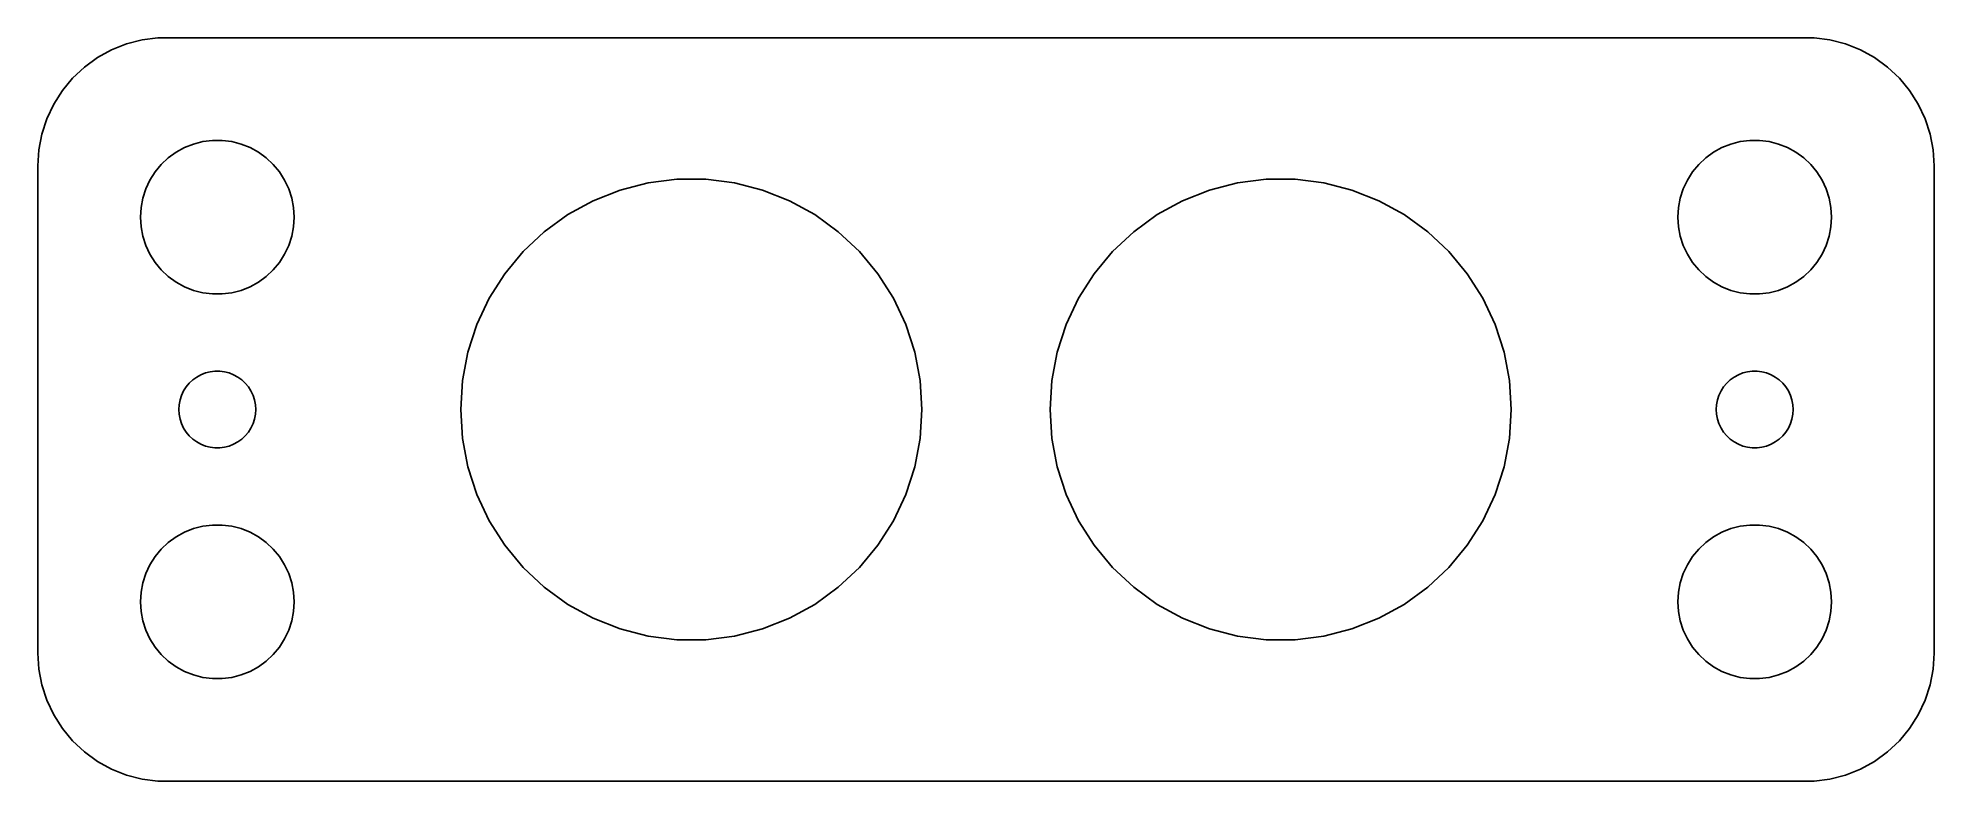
# Model space of a CAD drawing. Header units: metres. Extents: x -37 to 37, y -14.5 to 14.5.
import ezdxf

# ---------------------------------------------------------------- set-up
doc = ezdxf.new("R2010")
doc.units = ezdxf.units.M

msp = doc.modelspace()

# ---------------------------------------------------------------- linework, layer by layer
for p, q in [((-33.5451, 14.2553), (-34.1289, 14.0241)), ((-32.9369, 14.4114), (-33.5451, 14.2553)), ((-32.3139, 14.4901), (-32.9369, 14.4114)), ((32.3139, 14.4901), (-32.3139, 14.4901)), ((32.9369, 14.4114), (32.3139, 14.4901)), ((33.5451, 14.2553), (32.9369, 14.4114)), ((34.1289, 14.0241), (33.5451, 14.2553)), ((-35.1871, 13.3526), (-35.6448, 12.9227)), ((-34.6791, 13.7216), (-35.1871, 13.3526)), ((-34.1289, 14.0241), (-34.6791, 13.7216)), ((34.6791, 13.7216), (34.1289, 14.0241)), ((35.1871, 13.3526), (34.6791, 13.7216)), ((35.6448, 12.9227), (35.1871, 13.3526)), ((-35.6448, 12.9227), (-36.0451, 12.4389)), ((36.0451, 12.4389), (35.6448, 12.9227)), ((-36.3815, 11.9088), (-36.6489, 11.3406)), ((-36.0451, 12.4389), (-36.3815, 11.9088)), ((36.3815, 11.9088), (36.0451, 12.4389)), ((36.6489, 11.3406), (36.3815, 11.9088)), ((-36.6489, 11.3406), (-36.8429, 10.7434)), ((36.8429, 10.7434), (36.6489, 11.3406)), ((-36.8429, 10.7434), (-36.9606, 10.1267)), ((-30.927, 10.3532), (-30.5621, 10.4469)), ((-30.5621, 10.4469), (-30.1884, 10.4941)), ((-30.1884, 10.4941), (-29.8116, 10.4941)), ((-29.8116, 10.4941), (-29.4379, 10.4469)), ((-29.4379, 10.4469), (-29.0729, 10.3532)), ((29.0729, 10.3532), (29.4379, 10.4469)), ((29.4379, 10.4469), (29.8116, 10.4941)), ((29.8116, 10.4941), (30.1884, 10.4941)), ((30.1884, 10.4941), (30.5621, 10.4469)), ((30.5621, 10.4469), (30.927, 10.3532)), ((36.9606, 10.1267), (36.8429, 10.7434)), ((-36.9606, 10.1267), (-37, 9.5)), ((-32.1869, 9.55363), (-31.9123, 9.81154)), ((-31.9123, 9.81154), (-31.6075, 10.033)), ((-31.6075, 10.033), (-31.2773, 10.2145)), ((-31.2773, 10.2145), (-30.927, 10.3532)), ((-29.0729, 10.3532), (-28.7227, 10.2145)), ((-28.7227, 10.2145), (-28.3925, 10.033)), ((-28.3925, 10.033), (-28.0877, 9.81154)), ((-28.0877, 9.81154), (-27.8131, 9.55363)), ((27.8131, 9.55363), (28.0877, 9.81154)), ((28.0877, 9.81154), (28.3925, 10.033)), ((28.3925, 10.033), (28.7227, 10.2145)), ((28.7227, 10.2145), (29.0729, 10.3532)), ((30.927, 10.3532), (31.2773, 10.2145)), ((31.2773, 10.2145), (31.6075, 10.033)), ((31.6075, 10.033), (31.9123, 9.81154)), ((31.9123, 9.81154), (32.1869, 9.55363)), ((37, 9.5), (36.9606, 10.1267)), ((-37, 9.5), (-37, -9.5)), ((-32.7893, 8.60437), (-32.6289, 8.94525)), ((-32.6289, 8.94525), (-32.427, 9.26335)), ((-32.427, 9.26335), (-32.1869, 9.55363)), ((-27.8131, 9.55363), (-27.5729, 9.26335)), ((-27.5729, 9.26335), (-27.3711, 8.94525)), ((-27.3711, 8.94525), (-27.2107, 8.60437)), ((-13.1864, 8.84058), (-12.0651, 8.98224)), ((-12.0651, 8.98224), (-10.9349, 8.98224)), ((-10.9349, 8.98224), (-9.81357, 8.84058)), ((9.81357, 8.84058), (10.9349, 8.98224)), ((10.9349, 8.98224), (12.0651, 8.98224)), ((12.0651, 8.98224), (13.1864, 8.84058)), ((27.2107, 8.60437), (27.3711, 8.94525)), ((27.3711, 8.94525), (27.5729, 9.26335)), ((27.5729, 9.26335), (27.8131, 9.55363)), ((32.1869, 9.55363), (32.427, 9.26335)), ((32.427, 9.26335), (32.6289, 8.94525)), ((32.6289, 8.94525), (32.7893, 8.60437)), ((37, -9.5), (37, 9.5)), ((-32.9763, 7.87599), (-32.9057, 8.24606)), ((-32.9057, 8.24606), (-32.7893, 8.60437)), ((-27.2107, 8.60437), (-27.0942, 8.24606)), ((-27.0942, 8.24606), (-27.0237, 7.87599)), ((-16.3224, 7.59894), (-15.332, 8.14343)), ((-15.332, 8.14343), (-14.2811, 8.55949)), ((-14.2811, 8.55949), (-13.1864, 8.84058)), ((-9.81357, 8.84058), (-8.71884, 8.55949)), ((-8.71884, 8.55949), (-7.66798, 8.14343)), ((-7.66798, 8.14343), (-6.67755, 7.59894)), ((6.67755, 7.59894), (7.66798, 8.14343)), ((7.66798, 8.14343), (8.71884, 8.55949)), ((8.71884, 8.55949), (9.81357, 8.84058)), ((13.1864, 8.84058), (14.2811, 8.55949)), ((14.2811, 8.55949), (15.332, 8.14343)), ((15.332, 8.14343), (16.3224, 7.59894)), ((27.0237, 7.87599), (27.0942, 8.24606)), ((27.0942, 8.24606), (27.2107, 8.60437)), ((32.7893, 8.60437), (32.9057, 8.24606)), ((32.9057, 8.24606), (32.9763, 7.87599)), ((-33, 7.5), (-32.9763, 7.87599)), ((-32.9763, 7.12399), (-33, 7.5)), ((-27.0237, 7.87599), (-27, 7.5)), ((-27, 7.5), (-27.0237, 7.12399)), ((-17.2368, 6.93462), (-16.3224, 7.59894)), ((-6.67755, 7.59894), (-5.76318, 6.93462)), ((5.76318, 6.93462), (6.67755, 7.59894)), ((16.3224, 7.59894), (17.2368, 6.93462)), ((27, 7.5), (27.0237, 7.87599)), ((27.0237, 7.12399), (27, 7.5)), ((32.9763, 7.87599), (33, 7.5)), ((33, 7.5), (32.9763, 7.12399)), ((-32.9057, 6.75392), (-32.9763, 7.12399)), ((-32.7893, 6.39561), (-32.9057, 6.75392)), ((-27.0942, 6.75392), (-27.2107, 6.39561)), ((-27.0237, 7.12399), (-27.0942, 6.75392)), ((-18.0607, 6.16092), (-17.2368, 6.93462)), ((-5.76318, 6.93462), (-4.93927, 6.16092)), ((4.93927, 6.16092), (5.76318, 6.93462)), ((17.2368, 6.93462), (18.0607, 6.16092)), ((27.0942, 6.75392), (27.0237, 7.12399)), ((27.2107, 6.39561), (27.0942, 6.75392)), ((32.9057, 6.75392), (32.7893, 6.39561)), ((32.9763, 7.12399), (32.9057, 6.75392)), ((-32.6289, 6.05473), (-32.7893, 6.39561)), ((-32.427, 5.73663), (-32.6289, 6.05473)), ((-27.3711, 6.05473), (-27.5729, 5.73663)), ((-27.2107, 6.39561), (-27.3711, 6.05473)), ((-18.7811, 5.29005), (-18.0607, 6.16092)), ((-4.93927, 6.16092), (-4.21884, 5.29005)), ((4.21884, 5.29005), (4.93927, 6.16092)), ((18.0607, 6.16092), (18.7811, 5.29005)), ((27.3711, 6.05473), (27.2107, 6.39561)), ((27.5729, 5.73663), (27.3711, 6.05473)), ((32.6289, 6.05473), (32.427, 5.73663)), ((32.7893, 6.39561), (32.6289, 6.05473)), ((-32.1869, 5.44635), (-32.427, 5.73663)), ((-31.9123, 5.18845), (-32.1869, 5.44635)), ((-31.6075, 4.96701), (-31.9123, 5.18845)), ((-28.0877, 5.18845), (-28.3925, 4.96701)), ((-27.8131, 5.44635), (-28.0877, 5.18845)), ((-27.5729, 5.73663), (-27.8131, 5.44635)), ((-19.3867, 4.33577), (-18.7811, 5.29005)), ((-4.21884, 5.29005), (-3.61324, 4.33577)), ((3.61324, 4.33577), (4.21884, 5.29005)), ((18.7811, 5.29005), (19.3867, 4.33577)), ((27.8131, 5.44635), (27.5729, 5.73663)), ((28.0877, 5.18845), (27.8131, 5.44635)), ((28.3925, 4.96701), (28.0877, 5.18845)), ((31.9123, 5.18845), (31.6075, 4.96701)), ((32.1869, 5.44635), (31.9123, 5.18845)), ((32.427, 5.73663), (32.1869, 5.44635)), ((-31.2773, 4.78551), (-31.6075, 4.96701)), ((-30.927, 4.64682), (-31.2773, 4.78551)), ((-30.5621, 4.55313), (-30.927, 4.64682)), ((-30.1884, 4.50591), (-30.5621, 4.55313)), ((-29.8116, 4.50591), (-30.1884, 4.50591)), ((-29.4379, 4.55313), (-29.8116, 4.50591)), ((-29.0729, 4.64682), (-29.4379, 4.55313)), ((-28.7227, 4.78551), (-29.0729, 4.64682)), ((-28.3925, 4.96701), (-28.7227, 4.78551)), ((28.7227, 4.78551), (28.3925, 4.96701)), ((29.0729, 4.64682), (28.7227, 4.78551)), ((29.4379, 4.55313), (29.0729, 4.64682)), ((29.8116, 4.50591), (29.4379, 4.55313)), ((30.1884, 4.50591), (29.8116, 4.50591)), ((30.5621, 4.55313), (30.1884, 4.50591)), ((30.927, 4.64682), (30.5621, 4.55313)), ((31.2773, 4.78551), (30.927, 4.64682)), ((31.6075, 4.96701), (31.2773, 4.78551)), ((-19.868, 3.31311), (-19.3867, 4.33577)), ((-3.61324, 4.33577), (-3.132, 3.31311)), ((3.132, 3.31311), (3.61324, 4.33577)), ((19.3867, 4.33577), (19.868, 3.31311)), ((-20.2172, 2.2382), (-19.868, 3.31311)), ((-3.132, 3.31311), (-2.78275, 2.2382)), ((2.78275, 2.2382), (3.132, 3.31311)), ((19.868, 3.31311), (20.2172, 2.2382)), ((-20.429, 1.12799), (-20.2172, 2.2382)), ((-2.78275, 2.2382), (-2.57095, 1.12799)), ((2.57095, 1.12799), (2.78275, 2.2382)), ((20.2172, 2.2382), (20.429, 1.12799)), ((-30.2811, 1.47342), (-30.0942, 1.49704)), ((-30.0942, 1.49704), (-29.9058, 1.49704)), ((-29.9058, 1.49704), (-29.7189, 1.47342)), ((29.7189, 1.47342), (29.9058, 1.49704)), ((29.9058, 1.49704), (30.0942, 1.49704)), ((30.0942, 1.49704), (30.2811, 1.47342)), ((-31.3145, 0.722626), (-31.2135, 0.881668)), ((-31.2135, 0.881668), (-31.0934, 1.02681)), ((-31.0934, 1.02681), (-30.9561, 1.15576)), ((-30.9561, 1.15576), (-30.8037, 1.26648)), ((-30.8037, 1.26648), (-30.6387, 1.35724)), ((-30.6387, 1.35724), (-30.4635, 1.42657)), ((-30.4635, 1.42657), (-30.2811, 1.47342)), ((-29.7189, 1.47342), (-29.5365, 1.42657)), ((-29.5365, 1.42657), (-29.3613, 1.35724)), ((-29.3613, 1.35724), (-29.1963, 1.26648)), ((-29.1963, 1.26648), (-29.0439, 1.15576)), ((-29.0439, 1.15576), (-28.9065, 1.02681)), ((-28.9065, 1.02681), (-28.7865, 0.881668)), ((-28.7865, 0.881668), (-28.6855, 0.722626)), ((-20.5, 0), (-20.429, 1.12799)), ((-2.57095, 1.12799), (-2.5, 0)), ((2.5, 0), (2.57095, 1.12799)), ((20.429, 1.12799), (20.5, 0)), ((28.6855, 0.722626), (28.7865, 0.881668)), ((28.7865, 0.881668), (28.9065, 1.02681)), ((28.9065, 1.02681), (29.0439, 1.15576)), ((29.0439, 1.15576), (29.1963, 1.26648)), ((29.1963, 1.26648), (29.3613, 1.35724)), ((29.3613, 1.35724), (29.5365, 1.42657)), ((29.5365, 1.42657), (29.7189, 1.47342)), ((30.2811, 1.47342), (30.4635, 1.42657)), ((30.4635, 1.42657), (30.6387, 1.35724)), ((30.6387, 1.35724), (30.8037, 1.26648)), ((30.8037, 1.26648), (30.9561, 1.15576)), ((30.9561, 1.15576), (31.0934, 1.02681)), ((31.0934, 1.02681), (31.2135, 0.881668)), ((31.2135, 0.881668), (31.3145, 0.722626)), ((-31.5, 0), (-31.4882, 0.187988)), ((-31.4882, -0.187988), (-31.5, 0)), ((-31.4882, 0.187988), (-31.4529, 0.373032)), ((-31.4529, 0.373032), (-31.3947, 0.552185)), ((-31.3947, 0.552185), (-31.3145, 0.722626)), ((-28.6855, 0.722626), (-28.6053, 0.552185)), ((-28.6053, 0.552185), (-28.5471, 0.373032)), ((-28.5471, 0.373032), (-28.5118, 0.187988)), ((-28.5118, 0.187988), (-28.5, 0)), ((-28.5, 0), (-28.5118, -0.187988)), ((-20.429, -1.12799), (-20.5, 0)), ((-2.5, 0), (-2.57095, -1.12799)), ((2.57095, -1.12799), (2.5, 0)), ((20.5, 0), (20.429, -1.12799)), ((28.5, 0), (28.5118, 0.187988)), ((28.5118, -0.187988), (28.5, 0)), ((28.5118, 0.187988), (28.5471, 0.373032)), ((28.5471, 0.373032), (28.6053, 0.552185)), ((28.6053, 0.552185), (28.6855, 0.722626)), ((31.3145, 0.722626), (31.3947, 0.552185)), ((31.3947, 0.552185), (31.4529, 0.373032)), ((31.4529, 0.373032), (31.4882, 0.187988)), ((31.4882, 0.187988), (31.5, 0)), ((31.5, 0), (31.4882, -0.187988)), ((-31.4529, -0.373032), (-31.4882, -0.187988)), ((-31.3947, -0.552185), (-31.4529, -0.373032)), ((-31.3145, -0.722626), (-31.3947, -0.552185)), ((-31.2135, -0.881668), (-31.3145, -0.722626)), ((-28.6855, -0.722626), (-28.7865, -0.881668)), ((-28.6053, -0.552185), (-28.6855, -0.722626)), ((-28.5471, -0.373032), (-28.6053, -0.552185)), ((-28.5118, -0.187988), (-28.5471, -0.373032)), ((28.5471, -0.373032), (28.5118, -0.187988)), ((28.6053, -0.552185), (28.5471, -0.373032)), ((28.6855, -0.722626), (28.6053, -0.552185)), ((28.7865, -0.881668), (28.6855, -0.722626)), ((31.3145, -0.722626), (31.2135, -0.881668)), ((31.3947, -0.552185), (31.3145, -0.722626)), ((31.4529, -0.373032), (31.3947, -0.552185)), ((31.4882, -0.187988), (31.4529, -0.373032)), ((-31.0934, -1.02681), (-31.2135, -0.881668)), ((-30.9561, -1.15576), (-31.0934, -1.02681)), ((-30.8037, -1.26648), (-30.9561, -1.15576)), ((-30.6387, -1.35724), (-30.8037, -1.26648)), ((-30.4635, -1.42657), (-30.6387, -1.35724)), ((-30.2811, -1.47342), (-30.4635, -1.42657)), ((-30.0942, -1.49704), (-30.2811, -1.47342)), ((-29.7189, -1.47342), (-29.9058, -1.49704)), ((-29.5365, -1.42657), (-29.7189, -1.47342)), ((-29.3613, -1.35724), (-29.5365, -1.42657)), ((-29.1963, -1.26648), (-29.3613, -1.35724)), ((-29.0439, -1.15576), (-29.1963, -1.26648)), ((-28.9065, -1.02681), (-29.0439, -1.15576)), ((-28.7865, -0.881668), (-28.9065, -1.02681)), ((-20.2172, -2.2382), (-20.429, -1.12799)), ((-2.57095, -1.12799), (-2.78275, -2.2382)), ((2.78275, -2.2382), (2.57095, -1.12799)), ((20.429, -1.12799), (20.2172, -2.2382)), ((28.9065, -1.02681), (28.7865, -0.881668)), ((29.0439, -1.15576), (28.9065, -1.02681)), ((29.1963, -1.26648), (29.0439, -1.15576)), ((29.3613, -1.35724), (29.1963, -1.26648)), ((29.5365, -1.42657), (29.3613, -1.35724)), ((29.7189, -1.47342), (29.5365, -1.42657)), ((29.9058, -1.49704), (29.7189, -1.47342)), ((30.2811, -1.47342), (30.0942, -1.49704)), ((30.4635, -1.42657), (30.2811, -1.47342)), ((30.6387, -1.35724), (30.4635, -1.42657)), ((30.8037, -1.26648), (30.6387, -1.35724)), ((30.9561, -1.15576), (30.8037, -1.26648)), ((31.0934, -1.02681), (30.9561, -1.15576)), ((31.2135, -0.881668), (31.0934, -1.02681)), ((-29.9058, -1.49704), (-30.0942, -1.49704)), ((30.0942, -1.49704), (29.9058, -1.49704)), ((-19.868, -3.31311), (-20.2172, -2.2382)), ((-2.78275, -2.2382), (-3.132, -3.31311)), ((3.132, -3.31311), (2.78275, -2.2382)), ((20.2172, -2.2382), (19.868, -3.31311)), ((-19.3867, -4.33577), (-19.868, -3.31311)), ((-3.132, -3.31311), (-3.61324, -4.33577)), ((3.61324, -4.33577), (3.132, -3.31311)), ((19.868, -3.31311), (19.3867, -4.33577)), ((-18.7811, -5.29005), (-19.3867, -4.33577)), ((-3.61324, -4.33577), (-4.21884, -5.29005)), ((4.21884, -5.29005), (3.61324, -4.33577)), ((19.3867, -4.33577), (18.7811, -5.29005)), ((-31.9123, -5.18845), (-31.6075, -4.96701)), ((-31.6075, -4.96701), (-31.2773, -4.78551)), ((-31.2773, -4.78551), (-30.927, -4.64682)), ((-30.927, -4.64682), (-30.5621, -4.55313)), ((-30.5621, -4.55313), (-30.1884, -4.50591)), ((-30.1884, -4.50591), (-29.8116, -4.50591)), ((-29.8116, -4.50591), (-29.4379, -4.55313)), ((-29.4379, -4.55313), (-29.0729, -4.64682)), ((-29.0729, -4.64682), (-28.7227, -4.78551)), ((-28.7227, -4.78551), (-28.3925, -4.96701)), ((-28.3925, -4.96701), (-28.0877, -5.18845)), ((28.0877, -5.18845), (28.3925, -4.96701)), ((28.3925, -4.96701), (28.7227, -4.78551)), ((28.7227, -4.78551), (29.0729, -4.64682)), ((29.0729, -4.64682), (29.4379, -4.55313)), ((29.4379, -4.55313), (29.8116, -4.50591)), ((29.8116, -4.50591), (30.1884, -4.50591)), ((30.1884, -4.50591), (30.5621, -4.55313)), ((30.5621, -4.55313), (30.927, -4.64682)), ((30.927, -4.64682), (31.2773, -4.78551)), ((31.2773, -4.78551), (31.6075, -4.96701)), ((31.6075, -4.96701), (31.9123, -5.18845)), ((-32.6289, -6.05473), (-32.427, -5.73663)), ((-32.427, -5.73663), (-32.1869, -5.44635)), ((-32.1869, -5.44635), (-31.9123, -5.18845)), ((-28.0877, -5.18845), (-27.8131, -5.44635)), ((-27.8131, -5.44635), (-27.5729, -5.73663)), ((-27.5729, -5.73663), (-27.3711, -6.05473)), ((-18.0607, -6.16092), (-18.7811, -5.29005)), ((-4.21884, -5.29005), (-4.93927, -6.16092)), ((4.93927, -6.16092), (4.21884, -5.29005)), ((18.7811, -5.29005), (18.0607, -6.16092)), ((27.3711, -6.05473), (27.5729, -5.73663)), ((27.5729, -5.73663), (27.8131, -5.44635)), ((27.8131, -5.44635), (28.0877, -5.18845)), ((31.9123, -5.18845), (32.1869, -5.44635)), ((32.1869, -5.44635), (32.427, -5.73663)), ((32.427, -5.73663), (32.6289, -6.05473)), ((-32.9057, -6.75392), (-32.7893, -6.39561)), ((-32.7893, -6.39561), (-32.6289, -6.05473)), ((-27.3711, -6.05473), (-27.2107, -6.39561)), ((-27.2107, -6.39561), (-27.0942, -6.75392)), ((-17.2368, -6.93462), (-18.0607, -6.16092)), ((-4.93927, -6.16092), (-5.76318, -6.93462)), ((5.76318, -6.93462), (4.93927, -6.16092)), ((18.0607, -6.16092), (17.2368, -6.93462)), ((27.0942, -6.75392), (27.2107, -6.39561)), ((27.2107, -6.39561), (27.3711, -6.05473)), ((32.6289, -6.05473), (32.7893, -6.39561)), ((32.7893, -6.39561), (32.9057, -6.75392)), ((-33, -7.5), (-32.9763, -7.12399)), ((-32.9763, -7.12399), (-32.9057, -6.75392)), ((-27.0942, -6.75392), (-27.0237, -7.12399)), ((-27.0237, -7.12399), (-27, -7.5)), ((-16.3224, -7.59894), (-17.2368, -6.93462)), ((-5.76318, -6.93462), (-6.67755, -7.59894)), ((6.67755, -7.59894), (5.76318, -6.93462)), ((17.2368, -6.93462), (16.3224, -7.59894)), ((27, -7.5), (27.0237, -7.12399)), ((27.0237, -7.12399), (27.0942, -6.75392)), ((32.9057, -6.75392), (32.9763, -7.12399)), ((32.9763, -7.12399), (33, -7.5)), ((-32.9763, -7.87599), (-33, -7.5)), ((-32.9057, -8.24606), (-32.9763, -7.87599)), ((-27.0237, -7.87599), (-27.0942, -8.24606)), ((-27, -7.5), (-27.0237, -7.87599)), ((-15.332, -8.14343), (-16.3224, -7.59894)), ((-6.67755, -7.59894), (-7.66798, -8.14343)), ((7.66798, -8.14343), (6.67755, -7.59894)), ((16.3224, -7.59894), (15.332, -8.14343)), ((27.0237, -7.87599), (27, -7.5)), ((27.0942, -8.24606), (27.0237, -7.87599)), ((32.9763, -7.87599), (32.9057, -8.24606)), ((33, -7.5), (32.9763, -7.87599)), ((-32.7893, -8.60437), (-32.9057, -8.24606)), ((-32.6289, -8.94525), (-32.7893, -8.60437)), ((-27.2107, -8.60437), (-27.3711, -8.94525)), ((-27.0942, -8.24606), (-27.2107, -8.60437)), ((-14.2811, -8.55949), (-15.332, -8.14343)), ((-13.1864, -8.84058), (-14.2811, -8.55949)), ((-12.0651, -8.98224), (-13.1864, -8.84058)), ((-9.81357, -8.84058), (-10.9349, -8.98224)), ((-8.71884, -8.55949), (-9.81357, -8.84058)), ((-7.66798, -8.14343), (-8.71884, -8.55949)), ((8.71884, -8.55949), (7.66798, -8.14343)), ((9.81357, -8.84058), (8.71884, -8.55949)), ((10.9349, -8.98224), (9.81357, -8.84058)), ((13.1864, -8.84058), (12.0651, -8.98224)), ((14.2811, -8.55949), (13.1864, -8.84058)), ((15.332, -8.14343), (14.2811, -8.55949)), ((27.2107, -8.60437), (27.0942, -8.24606)), ((27.3711, -8.94525), (27.2107, -8.60437)), ((32.7893, -8.60437), (32.6289, -8.94525)), ((32.9057, -8.24606), (32.7893, -8.60437)), ((-37, -9.5), (-36.9606, -10.1267)), ((-32.427, -9.26335), (-32.6289, -8.94525)), ((-32.1869, -9.55363), (-32.427, -9.26335)), ((-31.9123, -9.81154), (-32.1869, -9.55363)), ((-27.8131, -9.55363), (-28.0877, -9.81154)), ((-27.5729, -9.26335), (-27.8131, -9.55363)), ((-27.3711, -8.94525), (-27.5729, -9.26335)), ((-10.9349, -8.98224), (-12.0651, -8.98224)), ((12.0651, -8.98224), (10.9349, -8.98224)), ((27.5729, -9.26335), (27.3711, -8.94525)), ((27.8131, -9.55363), (27.5729, -9.26335)), ((28.0877, -9.81154), (27.8131, -9.55363)), ((32.1869, -9.55363), (31.9123, -9.81154)), ((32.427, -9.26335), (32.1869, -9.55363)), ((32.6289, -8.94525), (32.427, -9.26335)), ((36.9606, -10.1267), (37, -9.5)), ((-36.9606, -10.1267), (-36.8429, -10.7434)), ((-31.6075, -10.033), (-31.9123, -9.81154)), ((-31.2773, -10.2145), (-31.6075, -10.033)), ((-30.927, -10.3532), (-31.2773, -10.2145)), ((-30.5621, -10.4469), (-30.927, -10.3532)), ((-29.0729, -10.3532), (-29.4379, -10.4469)), ((-28.7227, -10.2145), (-29.0729, -10.3532)), ((-28.3925, -10.033), (-28.7227, -10.2145)), ((-28.0877, -9.81154), (-28.3925, -10.033)), ((28.3925, -10.033), (28.0877, -9.81154)), ((28.7227, -10.2145), (28.3925, -10.033)), ((29.0729, -10.3532), (28.7227, -10.2145)), ((29.4379, -10.4469), (29.0729, -10.3532)), ((30.927, -10.3532), (30.5621, -10.4469)), ((31.2773, -10.2145), (30.927, -10.3532)), ((31.6075, -10.033), (31.2773, -10.2145)), ((31.9123, -9.81154), (31.6075, -10.033)), ((36.8429, -10.7434), (36.9606, -10.1267)), ((-36.8429, -10.7434), (-36.6489, -11.3406)), ((-30.1884, -10.4941), (-30.5621, -10.4469)), ((-29.8116, -10.4941), (-30.1884, -10.4941)), ((-29.4379, -10.4469), (-29.8116, -10.4941)), ((29.8116, -10.4941), (29.4379, -10.4469)), ((30.1884, -10.4941), (29.8116, -10.4941)), ((30.5621, -10.4469), (30.1884, -10.4941)), ((36.6489, -11.3406), (36.8429, -10.7434)), ((-36.6489, -11.3406), (-36.3815, -11.9088)), ((36.3815, -11.9088), (36.6489, -11.3406)), ((-36.3815, -11.9088), (-36.0451, -12.4389)), ((-36.0451, -12.4389), (-35.6448, -12.9227)), ((35.6448, -12.9227), (36.0451, -12.4389)), ((36.0451, -12.4389), (36.3815, -11.9088)), ((-35.6448, -12.9227), (-35.1871, -13.3526)), ((35.1871, -13.3526), (35.6448, -12.9227)), ((-35.1871, -13.3526), (-34.6791, -13.7216)), ((-34.6791, -13.7216), (-34.1289, -14.0241)), ((-34.1289, -14.0241), (-33.5451, -14.2553)), ((33.5451, -14.2553), (34.1289, -14.0241)), ((34.1289, -14.0241), (34.6791, -13.7216)), ((34.6791, -13.7216), (35.1871, -13.3526)), ((-33.5451, -14.2553), (-32.9369, -14.4114)), ((-32.9369, -14.4114), (-32.3139, -14.4901)), ((-32.3139, -14.4901), (32.3139, -14.4901)), ((32.3139, -14.4901), (32.9369, -14.4114)), ((32.9369, -14.4114), (33.5451, -14.2553))]:
    msp.add_line(p, q)

doc.saveas('drawing.dxf')
